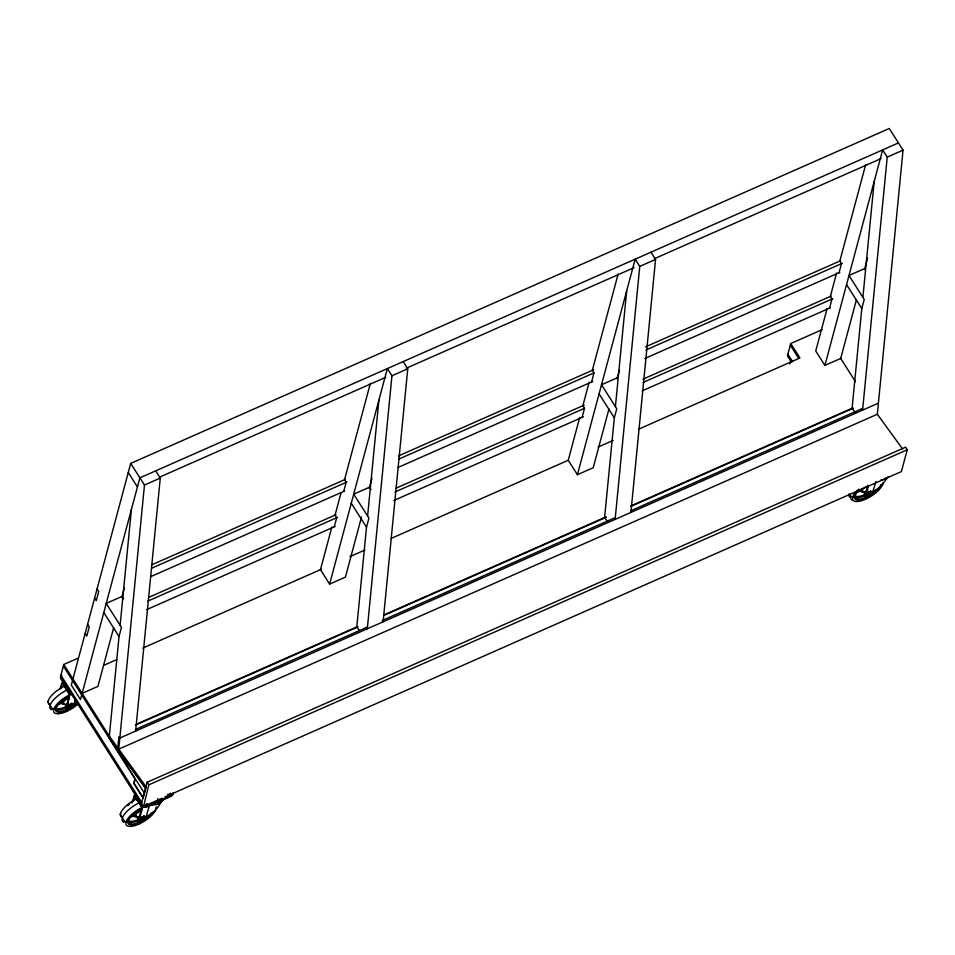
<?xml version="1.0" encoding="UTF-8"?>
<svg xmlns="http://www.w3.org/2000/svg" width="955" height="955" viewBox="0 0 955 955"><rect width="100%" height="100%" fill="white"/><g stroke="black" fill="none" stroke-linecap="round" stroke-linejoin="round"><path stroke-width="1.43" d="M71.732 703.334L73.583 705.518L72.031 707.273L69.584 708.359L67.733 706.187L71.732 703.334L73.583 705.518L72.64 705.936C64.594 713.278 77.045 700.707 70.133 707.942M72.687 706.115L72.138 707.022M144.981 818.757C140.492 819.975 143.035 822.673 145.888 818.16L144.038 815.976L140.039 818.817L140.982 820.321L141.889 821.002L144.336 819.915L145.888 818.16L144.038 815.976M869.074 495.705L871.712 494.022L869.766 494.284L869.337 495.896L872.524 493.281L870.674 491.097L866.674 493.938L868.525 496.123L870.972 495.036L872.524 493.281L870.674 491.097M871.617 493.878L870.053 495.43L867.618 495.442L871.629 492.601M109.324 736.186L145.709 786.252L145.518 788.245L109.121 738.179L119.029 636.508L121.464 627.423L106.22 603.429L122.025 596.457L123.553 598.857M120.115 625.298L131.396 509.504M117.799 747.861L118.886 736.771L119.829 738.06L878.397 403.153M130.704 463.402L144.468 485.056L118.742 749.15L877.323 414.243L903.036 150.15L889.284 128.483L130.704 463.402L72.962 678.921M135.634 731.088L160.273 478.073L155.677 470.863M371.041 489.593L369.513 487.193L353.708 494.165L368.94 518.159L366.505 527.244L356.8 626.922L359.355 630.419M367.603 516.034L378.884 400.24M361.551 516.906L345.424 577.118L329.618 584.09L387.36 368.57L391.944 375.793L367.305 628.796L366.362 627.507M383.11 621.824L407.749 368.809L403.165 361.599M617.312 377.786L601.507 384.758L616.751 408.752L614.316 417.836L604.611 517.514L608.001 522.182M615.402 406.639L626.683 290.833M608.968 408.943L593.222 467.711L577.417 474.683L635.171 259.163L639.755 266.385L615.115 519.401L614.172 518.099L382.203 620.511M630.921 512.417L655.56 259.414L650.964 252.192M864.8 268.522L848.995 275.494L864.227 299.488L861.792 308.572L852.087 408.251L855.489 412.918M862.89 297.375L874.171 181.569M856.456 299.679L840.71 358.447L824.905 365.419L882.647 149.899L887.231 157.121L862.592 410.137L861.649 408.836M78.274 658.079L63.794 664.477L60.475 676.844L70.789 693.449L71.995 694.166M60.046 689.033L62.075 682.336L69.882 694.44L66.934 707.333A1.803 0.669 -32.4 0 0 68.235 707.56M60.869 688.591L62.373 683.362L69.56 694.786L66.432 706.545L64.427 707.44A13.442 5.014 -32.4 0 1 56.011 707.81M69.631 695.897A15.196 5.658 -32.4 0 0 55.963 707.942L55.617 709.243A15.196 5.658 -32.4 0 0 65.632 710.83L67.901 709.828A15.196 5.658 -32.4 0 0 76.555 704.098M72.52 680.557L71.303 685.093L80.471 699.538L81.688 694.989M70.813 707.822L71.553 706.032A4.548 1.695 -32.4 0 0 73.666 704.492L75.517 699.442M71.088 707.762L71.816 707.273M113.681 627.602L97.935 686.382L82.13 693.354L139.884 477.834L898.452 142.928M121.751 597.508L124.437 587.468M109.121 738.179L109.562 736.544L63.794 664.477M135.264 778.779L134.046 783.315L143.214 797.759L145.805 788.126L124.138 758.318M131.993 802.976L134.38 794.978L142.414 807.894L139.239 819.975A1.803 0.669 -32.4 0 0 140.54 820.202M133.175 801.233L134.679 796.004L141.865 807.429L138.738 819.187L136.732 820.082A13.442 5.014 -32.4 0 1 127.922 819.665M141.28 804.062L147.13 782.252L905.603 447.179L907.25 449.769L901.401 471.591L164.761 797.019M147.13 782.252L148.777 784.843L143.429 807.106L146.855 807.047L171.208 796.291L173.07 794.608L173.189 792.793M142.725 816.871L144.002 819.032L143.107 820.452M145.005 817.934A4.548 1.695 -32.4 0 0 145.96 817.134L149.684 804.683M331.863 527.041L320.45 569.658L329.618 584.09M340.995 492.971L335.062 515.115L336.709 517.706L334.274 526.802M370.361 383.373L344.54 479.732L346.188 482.323L343.752 491.419M369.227 488.244L371.925 478.204M579.661 417.633L568.249 460.25L577.417 474.683M589.163 382.179L582.86 405.708L584.508 408.31L582.073 417.395M618.16 273.966L592.339 370.325L593.986 372.928L591.551 382.012M617.037 378.837L619.341 370.23M822.362 329.57L790.752 343.525L787.445 355.881L791.265 361.897M789.69 363.986L791.241 360.095M827.149 308.37L815.737 350.986L824.905 365.419M836.652 272.915L830.349 296.444L831.996 299.046L829.561 308.131M865.648 164.702L839.827 261.061L841.474 263.664L839.039 272.748M864.514 269.573L867.594 258.101M854.51 493.807A13.442 5.014 -32.4 0 0 863.368 495.203L865.373 494.32L867.797 485.247M868.334 485.928L865.875 495.096A1.803 0.669 -32.4 0 0 867.176 495.323M869.36 491.992L870.638 494.153L870.232 495.705L869.838 495.227A1.755 0.657 -32.4 0 1 868.74 494.69A1.755 0.657 -32.4 0 1 871.223 493.269A1.755 0.657 -32.4 0 1 870.626 494.774M871.64 493.055A4.548 1.695 -32.4 0 0 872.595 492.255L875.986 481.487M882.957 482.872A1.206 1.027 15 0 1 882.695 484.006L882.492 484.758A17.56 6.542 -32.4 0 1 866.698 498.677L864.084 499.835A17.56 6.542 -32.4 0 1 852.505 497.997L852.911 496.493A17.56 6.542 -32.4 0 1 858.7 489.199M55.999 707.918L53.767 709.481A1.206 1.027 15 0 1 52.501 709.028L48.048 702.021A1.206 1.027 15 0 1 48.311 700.886M849.425 494.093L851.442 496.791A1.206 1.027 15 0 0 852.708 497.245L854.94 495.681A15.196 5.658 -32.4 0 1 859.918 489.402M162.481 799.765C158.912 806.557 154.077 813.385 146.736 816.37M888.138 476.712L880.808 486.561L873.371 491.491M72.687 704.838L68.688 707.679L69.822 707.56A1.755 0.657 -32.4 0 0 71.876 707.309M144.993 817.48L140.982 820.321L144.981 818.936M61.669 675.042L60.499 678.086L70.634 694.022L72.711 694.822M61.514 675.615L60.475 676.844L142.928 806.665L162.028 798.225M163.687 798.511A12.105 10.41 15 0 1 158.554 803.764L158.148 803.955A12.105 10.41 15 0 1 150.042 804.54M886.873 477.918A12.105 10.41 15 0 1 885.19 478.897L884.772 479.076A12.105 10.41 15 0 1 880.844 479.995M77.2 702.426L74.371 703.74M159.27 477.285L385.748 377.297M406.221 368.26L634.06 267.663M654.533 258.638L881.011 158.637M144.468 485.056L160.273 478.073M391.944 375.793L407.749 368.809M639.755 266.385L655.56 259.414M887.231 157.121L903.036 150.15M151.63 564.894L345.364 479.362M398.569 455.869L593.676 369.74M645.52 346.844L840.627 260.703M151.917 568.106L347.011 481.965M398.856 459.069L593.962 372.939M645.807 350.043L842.274 263.305M150.842 576.593L344.576 491.049M397.793 467.556L592.888 381.427M644.732 358.531L839.839 272.402M148.968 597.269L335.885 514.745M395.919 488.244L584.197 405.123M642.858 379.219L831.137 296.086M147.894 601.077L337.533 517.347M394.833 492.052L584.484 408.322M643.145 382.418L832.796 298.688M146.819 609.565L335.098 526.432M393.77 500.539L583.41 416.81M642.082 390.905L830.361 307.785M104.573 664.966L116.832 659.547M142.749 648.111L321.358 569.252M349.984 556.61L364.989 549.985M390.893 538.548L568.141 460.298M598.14 447.047L613.134 440.434M639.038 428.998L799.932 357.958L790.752 343.525M56.966 704.921L63.209 702.749L66.193 705.673M68.676 705.769L67.733 706.187L69.584 708.359M71.685 704.432L72.64 704.014M66.659 707.548L64.474 708.514A14.612 5.444 -32.4 0 1 54.901 708.061M136.601 724.141L357.624 626.564M383.552 615.115L605.936 516.93M630.503 506.09L852.887 407.904M135.491 725.096L357.874 626.922M383.791 615.474L606.186 517.288M630.742 506.448L853.125 408.263M135.252 729.536L367.198 627.137M630.515 510.889L862.449 408.489M148.777 784.843L907.25 449.769M136.47 799.956L137.616 799.454M145.84 804.349L146.843 803.907A1.468 1.253 15 0 0 147.225 803.644M143.381 806.88L142.068 807.464A17.56 6.542 -32.4 0 0 126.275 821.372L125.869 822.876A17.56 6.542 -32.4 0 0 137.448 824.714L140.075 823.556A17.56 6.542 -32.4 0 0 155.856 809.637L156.262 808.133A17.56 6.542 -32.4 0 0 156.202 806.844M855.907 492.685L862.15 490.512L865.135 493.437M880.677 484.901L882.695 484.006M129.271 817.564L135.514 815.391L138.499 818.316M871.569 491.777L870.626 492.195A1.755 0.657 -32.4 0 0 868.955 492.195M865.6 495.311L863.416 496.278A14.612 5.444 -32.4 0 1 854.259 496.672M871.772 493.998L869.086 495.526M140.982 818.399L140.039 818.817L141.889 821.002M144.933 816.656L143.99 817.074A1.755 0.657 -32.4 0 0 142.844 816.823A1.755 0.657 -32.4 0 0 141.042 818.244A1.755 0.657 -32.4 0 0 141.877 818.745M138.964 820.19L136.78 821.157A14.612 5.444 -32.4 0 1 127.636 821.551M71.112 707.667L70.049 707.798M72.771 706.258L69.822 707.56A1.755 0.657 -32.4 0 1 72.055 705.852A1.755 0.657 -32.4 0 1 72.222 707.034M867.57 494.618L866.674 493.938L867.618 493.532A1.755 0.657 -32.4 0 0 867.606 493.723M864.764 498.904L865.397 499.25L865.708 498.092L864.371 494.762M65.835 711.141L66.456 711.487L66.766 710.329L65.429 706.998M138.141 823.783L138.762 824.129L139.072 822.971L137.735 819.641M850.786 498.713L851.824 500.014M877.43 414.386L902.559 448.957M112.01 741.629L122.407 755.942M846.56 284.59L861.792 308.572M840.519 358.149L855.513 381.761M790.322 345.161L798.726 358.4M787.887 354.245L792.638 361.73M867.092 486.167L867.749 487.205M868.226 492.183L869.169 493.675M599.072 393.854L614.316 417.836M351.273 503.261L366.505 527.244M128.268 472.486L137.436 486.943M97.052 588.996L98.711 591.587L96.264 600.683L94.617 598.081M103.785 612.525L119.029 636.508M87.574 624.379L89.221 626.969L86.786 636.066L85.138 633.463M157.659 798.69L159.031 801.675L157.503 799.263M111.795 741.82L144.444 793.211M63.352 666.113L134.989 778.898L133.772 783.446L142.94 797.879M60.917 675.209L141.722 802.427M141.125 812.084L140.313 810.007M68.82 699.442L68.02 697.365M71.553 706.032L70.419 704.229A1.755 0.657 -32.4 0 1 71.697 704.229M141.591 817.062L142.546 818.554M69.285 704.42L70.24 705.912M173.034 793.366L171.363 795.718L145.16 806.891L143.083 806.08L132.805 789.558L132.805 790.728M866.674 494.535A1.803 0.669 -32.4 0 1 865.373 494.308M869.002 492.267A1.755 0.657 -32.4 0 1 870.674 492.267M868.608 492.505A1.755 0.657 -32.4 0 0 867.773 493.341A1.755 0.657 -32.4 0 1 868.573 492.446M885.082 478.121A4.668 1.624 66.2 0 1 884.975 478.968M866.173 494.248A4.429 1.647 -32.4 0 1 864.466 493.425L864.573 493.043A4.429 1.647 -32.4 0 1 866.603 490.739M867.224 490.297A4.429 1.647 -32.4 0 1 867.88 489.891M864.012 491.658A5.014 1.862 -32.4 0 1 862.09 490.727L862.21 490.297A5.014 1.862 -32.4 0 1 865.958 486.728M863.165 491.921A6.184 2.304 -32.4 0 1 860.789 490.763L860.933 490.225A6.184 2.304 -32.4 0 1 862.27 488.327M876.559 489.772A14.612 5.444 -32.4 0 1 870.96 494.356M868.787 495.693A14.612 5.444 -32.4 0 1 866.579 496.863L864.394 497.83A14.612 5.444 -32.4 0 1 854.773 496.302M858.259 490.572A14.612 5.444 -32.4 0 0 855.107 495.048L854.558 497.006A15.196 5.658 -32.4 0 0 864.573 498.594L866.842 497.591A15.196 5.658 -32.4 0 0 880.498 485.558M866.615 494.356A3.987 1.48 -32.4 0 1 865.087 493.604L865.182 493.269A3.987 1.48 -32.4 0 1 866.495 491.61M850.404 497.436A18.73 6.983 -32.4 0 1 848.768 494.201M140.039 819.414A1.803 0.669 -32.4 0 1 138.738 819.187M158.112 801.03A4.668 1.624 66.2 0 1 158.339 803.847M170.563 793.092A1.468 1.253 15 0 1 169.93 793.712M168.916 794.154A1.468 1.253 15 0 1 167.698 794.178M123.768 822.315A18.73 6.983 -32.4 0 1 122.133 819.08L122.562 817.468A18.73 6.983 -32.4 0 1 139.406 802.63M120.617 813.529A1.206 1.027 15 0 0 120.354 814.663L124.807 821.67A1.206 1.027 15 0 0 126.072 822.124L128.304 820.56A15.196 5.658 -32.4 0 1 141.937 808.539M120.987 816.597A17.56 6.542 -32.4 0 1 120.414 814.281L120.819 812.777A17.56 6.542 -32.4 0 1 136.613 798.869M127.815 805.686A15.196 5.658 -32.4 0 1 129.785 804.074M140.122 818.984A4.429 1.647 -32.4 0 1 137.83 818.304L137.938 817.922A4.429 1.647 -32.4 0 1 139.967 815.618M136.792 816.609A5.014 1.862 -32.4 0 1 135.455 815.606L135.574 815.176A5.014 1.862 -32.4 0 1 140.075 811.201L140.827 810.879A5.014 1.862 -32.4 0 1 141.543 810.628M137.341 816.597A6.184 2.304 -32.4 0 1 134.154 815.642L134.297 815.104A6.184 2.304 -32.4 0 1 139.86 810.21L140.779 809.804A6.184 2.304 -32.4 0 1 141.662 809.494M151.308 813.075A14.612 5.444 -32.4 0 1 139.943 821.742L137.759 822.709A14.612 5.444 -32.4 0 1 128.137 821.181M130.238 817.014A14.612 5.444 -32.4 0 0 128.471 819.927L127.922 821.885A15.196 5.658 -32.4 0 0 137.938 823.473L140.206 822.47A15.196 5.658 -32.4 0 0 153.134 811.893M133.282 813.863A14.612 5.444 -32.4 0 1 135.18 812.323M137.233 810.855A14.612 5.444 -32.4 0 1 141.615 808.348M139.979 819.235A3.987 1.48 -32.4 0 1 138.451 818.483L138.547 818.149A3.987 1.48 -32.4 0 1 139.86 816.489M156.322 807.751A1.206 1.027 15 0 1 156.059 808.885M67.148 706.975A1.803 0.669 -32.4 0 1 66.432 706.545M70.061 704.504A1.755 0.657 -32.4 0 0 68.76 705.709A1.755 0.657 -32.4 0 0 69.273 706.246A1.755 0.657 -32.4 0 1 68.724 705.65A1.755 0.657 -32.4 0 1 70.025 704.432M70.455 704.301A1.755 0.657 -32.4 0 1 71.744 704.301M71.303 707.261A1.755 0.657 -32.4 0 1 69.655 707.178A1.755 0.657 -32.4 0 1 71.983 705.53A1.755 0.657 -32.4 0 1 72.031 706.736M51.463 709.672A18.73 6.983 -32.4 0 1 49.827 706.437L50.257 704.826A18.73 6.983 -32.4 0 1 67.101 689.988M49.648 704.683A17.56 6.542 -32.4 0 1 48.681 703.954M48.168 702.928A17.56 6.542 -32.4 0 1 48.108 701.65L48.514 700.134A17.56 6.542 -32.4 0 1 64.307 686.227M67.232 706.497A4.429 1.647 -32.4 0 1 65.537 705.661L65.632 705.279A4.429 1.647 -32.4 0 1 68.294 702.534M64.486 703.966A5.014 1.862 -32.4 0 1 63.149 702.964L63.269 702.534A5.014 1.862 -32.4 0 1 67.781 698.559L68.521 698.236A5.014 1.862 -32.4 0 1 69.249 697.986M64.224 704.157A6.184 2.304 -32.4 0 1 61.848 702.999L61.991 702.462A6.184 2.304 -32.4 0 1 67.554 697.568L68.474 697.162A6.184 2.304 -32.4 0 1 69.357 696.852M77.773 704.289A17.56 6.542 -32.4 0 1 67.769 710.914L65.143 712.072A17.56 6.542 -32.4 0 1 53.576 710.234L53.969 708.729A17.56 6.542 -32.4 0 1 69.763 694.822M77.63 702.009A14.612 5.444 -32.4 0 1 72.019 706.593M69.846 707.93A14.612 5.444 -32.4 0 1 67.638 709.099L65.465 710.066A14.612 5.444 -32.4 0 1 55.832 708.538L56.166 707.285A14.612 5.444 -32.4 0 1 62.875 699.681M64.928 698.212A14.612 5.444 -32.4 0 1 69.309 695.717M67.208 706.64A3.987 1.48 -32.4 0 1 66.146 705.841L66.241 705.506A3.987 1.48 -32.4 0 1 67.554 703.847M869.647 495.669A1.755 0.657 -32.4 0 0 871.772 493.795A1.755 0.657 -32.4 0 0 869.36 494.511A1.755 0.657 -32.4 0 0 869.647 495.669M142.82 820.25A1.755 0.657 -32.4 0 0 144.957 818.375A1.755 0.657 -32.4 0 0 142.534 819.092A1.755 0.657 -32.4 0 0 142.82 820.25M143.011 820.548A1.755 0.657 -32.4 0 0 145.148 818.674A1.755 0.657 -32.4 0 0 142.725 819.39A1.755 0.657 -32.4 0 0 143.011 820.548"/></g></svg>
